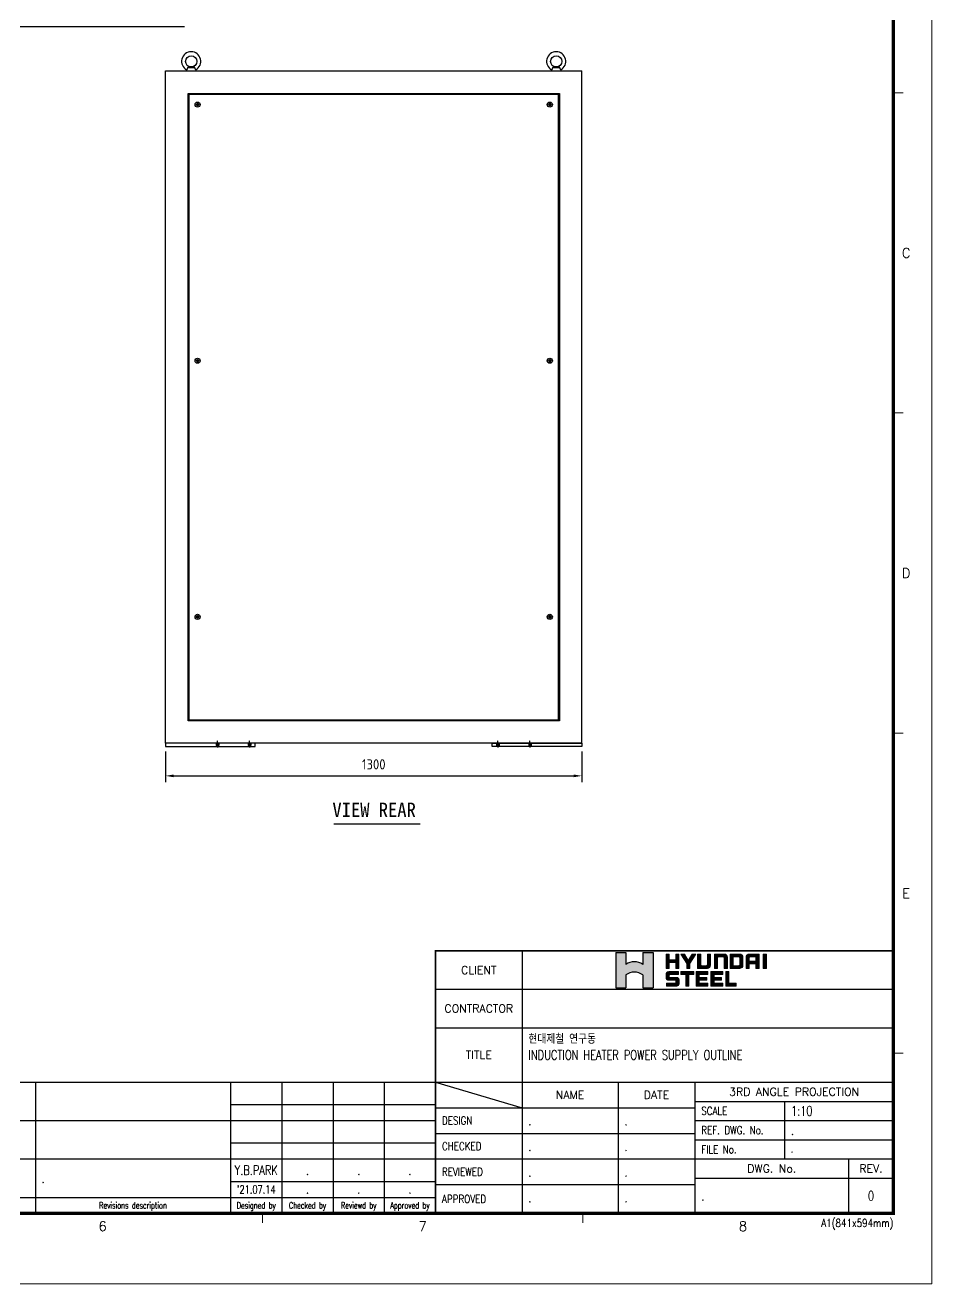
# Model space of a CAD drawing. Header units: millimetres. Extents: x 0 to 37514, y 0 to 8910.
# Drawn here: x 31722 to 34554, y 0 to 3931 of the extents above; entities that cross this region are included whole.
import ezdxf
from ezdxf.enums import TextEntityAlignment as Align

# ---------------------------------------------------------------- set-up
doc = ezdxf.new("R2010")
doc.units = ezdxf.units.MM
for name, pattern in [('CENTER', [50.8, 31.75, -6.35, 6.35, -6.35]), ('CENTER1', [10, 7, -1, 1, -1]), ('DASHED', [19.05, 12.7, -6.35]), ('HIDDEN', [9.525, 6.35, -3.175]), ('PHANTOM', [63.5, 31.75, -6.35, 6.35, -6.35, 6.35, -6.35]), ('PHANTOM2', [31.75, 15.875, -3.175, 3.175, -3.175, 3.175, -3.175])]:
    doc.linetypes.add(name, pattern=pattern)
for name, color, linetype in [('1', 1, 'CENTER'), ('2', 2, 'DASHED'), ('3', 3, 'Continuous'), ('4', 4, 'Continuous'), ('5', 2, 'PHANTOM2'), ('6', 6, 'PHANTOM'), ('7', 7, 'Continuous'), ('8', 230, 'Continuous'), ('SHEET', 3, 'Continuous')]:
    doc.layers.add(name, color=color, linetype=linetype)
doc.layers.add('9', color=160, linetype='Continuous', lineweight=0)
doc.styles.add('HAN', font='')
doc.styles.add('HYUNDAI-STEEL', font='romans.shx', dxfattribs={"width": 0.75, "bigfont": 'whgtxt.shx'})
doc.styles.get("Standard").update_dxf_attribs({"font": 'ISOCP.SHX', "bigfont": 'WHGTXT.SHX'})
doc.styles.get('HAN').set_extended_font_data('GulimChe')
doc.dimstyles.new('Dims$0', dxfattribs={"dimtxt": 3, "dimasz": 3, "dimexe": 1.2, "dimexo": 1, "dimgap": 1, "dimtad": 1, "dimrnd": 0.005, "dimdsep": 46, "dimtxsty": 'HYUNDAI-STEEL', "dimcen": 2.5, "dimclrd": 7, "dimclre": 7, "dimclrt": 2, "dimazin": 2, "dimtfac": 1, "dimtmove": 1, "dimatfit": 3, "dimfxl": 0, "dimlwd": -1, "dimarcsym": 0})
doc.dimstyles.new('Dims$2', dxfattribs={"dimtxt": 3, "dimasz": 3, "dimexe": 1.2, "dimexo": 1, "dimgap": 1, "dimtad": 1, "dimrnd": 0.005, "dimdsep": 46, "dimtxsty": 'HYUNDAI-STEEL', "dimcen": 2.5, "dimclrd": 7, "dimclre": 7, "dimclrt": 2, "dimazin": 2, "dimtfac": 1, "dimtmove": 1, "dimatfit": 3, "dimfxl": 0, "dimlwd": -1, "dimarcsym": 0})
doc.dimstyles.new('Dims$3', dxfattribs={"dimtxt": 3, "dimasz": 3, "dimexe": 1.2, "dimexo": 1, "dimgap": 1, "dimtad": 1, "dimrnd": 0.005, "dimdsep": 46, "dimtxsty": 'HYUNDAI-STEEL', "dimcen": 2.5, "dimclrd": 7, "dimclre": 7, "dimclrt": 2, "dimazin": 2, "dimtfac": 1, "dimtmove": 1, "dimatfit": 3, "dimfxl": 0, "dimlwd": -1, "dimarcsym": 0})
doc.dimstyles.new('Dims$4', dxfattribs={"dimtxt": 3, "dimasz": 3, "dimexe": 1.2, "dimexo": 1, "dimgap": 1, "dimtad": 1, "dimrnd": 0.005, "dimdsep": 46, "dimtxsty": 'HYUNDAI-STEEL', "dimcen": 2.5, "dimclrd": 7, "dimclre": 7, "dimclrt": 2, "dimazin": 2, "dimtfac": 1, "dimtmove": 1, "dimatfit": 3, "dimfxl": 0, "dimlwd": -1, "dimarcsym": 0})
doc.dimstyles.new('PS-10', dxfattribs={"dimscale": 10, "dimtxt": 3.2, "dimasz": 2.5, "dimexe": 2, "dimexo": 2.5, "dimgap": 2, "dimtad": 1, "dimtoh": 1, "dimrnd": 0.05, "dimzin": 12, "dimdsep": 46, "dimtxsty": 'Standard', "dimcen": 0, "dimclrt": 2, "dimazin": 3, "dimtfac": 1, "dimtofl": 0, "dimtmove": 0, "dimatfit": 3, "dimfxl": 0, "dimtolj": 1, "dimtzin": 0, "dimarcsym": 0})

# ---------------------------------------------------------------- blocks, each defined once
blk = doc.blocks.new('*D211')
at = {"color": 0, "lineweight": -2}
for p, q in [((32160.6, 1663.2), (32160.6, 1566.6)), ((33460.6, 1663.2), (33460.6, 1566.6)), ((32185.6, 1586.6), (33435.6, 1586.6))]:
    blk.add_line(p, q, dxfattribs=at)
at = {"color": 0}
for points in [[(32185.6, 1590.8), (32185.6, 1582.4), (32160.6, 1586.6)], [(33435.6, 1590.8), (33435.6, 1582.4), (33460.6, 1586.6)]]:
    blk.add_solid(points, dxfattribs=at)
at = {"layer": 'Defpoints', "color": 0}
for p in [(32160.6, 1688.2), (33460.6, 1688.2), (33460.6, 1586.6)]:
    blk.add_point(p, dxfattribs=at)
at = {"color": 2, "insert": (32810.6, 1622.6), "char_height": 32, "attachment_point": 5}
blk.add_mtext('\\A1;1300', dxfattribs=at)
blk = doc.blocks.new('*D56')
at = {"layer": '7', "color": 0, "lineweight": -2}
blk.add_line((0, 0.01), (0, 0.01), dxfattribs=at)
blk.add_line((0, 0.01), (0, 0.01), dxfattribs=at)
at = {"layer": '7', "color": 7}
blk.add_line((0, 0.01), (0, 0.01), dxfattribs=at)
blk.add_solid([(0, 0.01), (0, 0.01), (0, 0.01)], dxfattribs=at)
blk.add_solid([(0, 0.01), (0, 0.01), (0, 0.01)], dxfattribs=at)
at = {"layer": 'Defpoints', "color": 0}
blk.add_point((0, 0.01), dxfattribs=at)
blk.add_point((0, 0.01), dxfattribs=at)
blk.add_point((0, 0.01), dxfattribs=at)
at = {"layer": '7', "color": 2, "insert": (0, 0.01), "char_height": 0.0003, "attachment_point": 5, "style": 'HYUNDAI-STEEL'}
blk.add_mtext('0', dxfattribs=at)
blk = doc.blocks.new('*D57')
at = {"layer": '7', "color": 0, "lineweight": -2}
blk.add_line((0, 0.01), (0, 0.01), dxfattribs=at)
blk.add_line((0, 0.01), (0, 0.01), dxfattribs=at)
at = {"layer": '7', "color": 7}
blk.add_line((0, 0.01), (0, 0.01), dxfattribs=at)
blk.add_arc((0, 0.01), 0.00149, 11.5382, 15.6834, dxfattribs=at)
blk.add_solid([(0, 0.01), (0, 0.01), (0, 0.01)], dxfattribs=at)
blk.add_solid([(0, 0.01), (0, 0.01), (0, 0.01)], dxfattribs=at)
at = {"layer": 'Defpoints', "color": 0}
blk.add_point((0, 0.01), dxfattribs=at)
blk.add_point((0, 0.01), dxfattribs=at)
blk.add_point((0, 0.01), dxfattribs=at)
blk.add_point((0, 0.01), dxfattribs=at)
blk.add_point((0, 0.01), dxfattribs=at)
at = {"layer": '7', "color": 2, "insert": (0.01, 0.01), "char_height": 0.0003, "attachment_point": 5, "rotation": 283.6108, "style": 'HYUNDAI-STEEL'}
blk.add_mtext('27.22°', dxfattribs=at)
blk = doc.blocks.new('*D58')
at = {"layer": '7', "color": 7}
blk.add_line((0.01, 0.01), (0.01, 0.01), dxfattribs=at)
blk.add_line((0.01, 0.01), (0.01, 0.01), dxfattribs=at)
blk.add_solid([(0.01, 0.01), (0.01, 0.01), (0.01, 0.01)], dxfattribs=at)
at = {"layer": 'Defpoints', "color": 0}
blk.add_point((0.01, 0.01), dxfattribs=at)
blk.add_point((0.01, 0.01), dxfattribs=at)
at = {"layer": '7', "color": 2, "insert": (0.01, 0.01), "char_height": 0.0003, "attachment_point": 5, "rotation": 41.584, "style": 'HYUNDAI-STEEL'}
blk.add_mtext('R0', dxfattribs=at)
blk = doc.blocks.new('*D59')
at = {"layer": '7', "color": 7}
blk.add_line((0.01, 0.01), (0.01, 0.01), dxfattribs=at)
blk.add_line((0.01, 0.01), (0.01, 0.01), dxfattribs=at)
blk.add_line((0.01, 0.01), (0.01, 0.01), dxfattribs=at)
blk.add_solid([(0.01, 0.01), (0.01, 0.01), (0.01, 0.01)], dxfattribs=at)
blk.add_solid([(0.01, 0.01), (0.01, 0.01), (0.01, 0.01)], dxfattribs=at)
at = {"layer": 'Defpoints', "color": 0}
blk.add_point((0.01, 0.01), dxfattribs=at)
blk.add_point((0.01, 0.01), dxfattribs=at)
at = {"layer": '7', "color": 2, "insert": (0.01, 0.01), "char_height": 0.0003, "attachment_point": 5, "rotation": 23.6923, "style": 'HYUNDAI-STEEL'}
blk.add_mtext('∅0', dxfattribs=at)
blk = doc.blocks.new('A$C15405906')
at = {"color": 2, "linetype": 'HIDDEN'}
for p, q in [((-122, 10), (-122, 0)), ((-121.3, 9.3), (-121.3, 0.7)), ((-114.7, 9.3), (-114.7, 0.7)), ((-114, 10), (-114, 0)), ((-22, 10), (-22, 0)), ((-21.3, 9.3), (-21.3, 0.7)), ((-14.7, 9.3), (-14.7, 0.7)), ((-14, 10), (-14, 0))]:
    blk.add_line(p, q, dxfattribs=at)
at = {"color": 1, "linetype": 'CENTER1'}
for p, q in [((-118, 13), (-118, -3)), ((-18, 13), (-18, -3))]:
    blk.add_line(p, q, dxfattribs=at)
at = {"color": 3}
blk.add_lwpolyline([(-280, 0), (0, 0), (0, 10), (-280, 10)], close=True, dxfattribs=at)
at = {"color": 2, "linetype": 'HIDDEN'}
for points in [[(-122, 10), (-121.3, 9.3), (-114.7, 9.3), (-114, 10)], [(-122, 0), (-121.3, 0.7), (-114.7, 0.7), (-114, 0)], [(-22, 10), (-21.3, 9.3), (-14.7, 9.3), (-14, 10)], [(-22, 0), (-21.3, 0.7), (-14.7, 0.7), (-14, 0)]]:
    blk.add_lwpolyline(points, dxfattribs=at)
blk = doc.blocks.new('LAYER BLOCK')
at = {"layer": '1'}
blk.add_line((0, 0), (0.019, 0), dxfattribs=at)
at = {"layer": '2'}
blk.add_line((0, 0.002), (0.019, 0.002), dxfattribs=at)
at = {"layer": '3'}
blk.add_line((0, 0.004), (0.019, 0.004), dxfattribs=at)
at = {"layer": '4'}
blk.add_line((0, 0.006), (0.019, 0.006), dxfattribs=at)
at = {"layer": '5'}
blk.add_line((0, 0.008), (0.019, 0.008), dxfattribs=at)
at = {"layer": '6'}
blk.add_line((0, 0.01), (0.019, 0.01), dxfattribs=at)
at = {"layer": '7'}
for p, q in [((0, 0.012), (0.019, 0.012)), ((0.003, 0.013), (0.004, 0.013)), ((0.003, 0.013), (0.004, 0.013)), ((0.006, 0.013), (0.008, 0.013)), ((0.008, 0.013), (0.008, 0.012))]:
    blk.add_line(p, q, dxfattribs=at)
blk.add_circle((0.01, 0.013), 0.000293, dxfattribs=at)
blk.add_arc((0.008, 0.013), 0.0001, 0, 90, dxfattribs=at)
at = {"layer": '8'}
blk.add_line((0, 0.014), (0.019, 0.014), dxfattribs=at)
at = {"layer": '9'}
blk.add_line((0, 0.016), (0.019, 0.016), dxfattribs=at)
at = {"layer": '7'}
dim = blk.add_linear_dim(base=(0.002, 0.013), p1=(0.001, 0.012), p2=(0.002, 0.012), dimstyle='Dims$0', override={"dimscale": 0.0001}, dxfattribs=at)
dim.commit()
dim.dimension.update_dxf_attribs({"geometry": '*D56', "text_midpoint": (0.001, 0.013)})
dim = blk.add_angular_dim_2l(base=(0.004314, 0.0129), line1=((0.00284, 0.012665), (0.004079, 0.012665)), line2=((0.00284, 0.012665), (0.0036, 0.013056)), dimstyle='Dims$2', override={"dimscale": 0.0001}, dxfattribs=at)
dim.commit()
dim.dimension.update_dxf_attribs({"geometry": '*D57', "text_midpoint": (0.005117, 0.013216)})
dim = blk.add_radius_dim(center=(0.0075, 0.0129), mpoint=(0.0076, 0.013), dimstyle='Dims$4', override={"dimscale": 0.0001}, dxfattribs=at)
dim.commit()
dim.dimension.update_dxf_attribs({"geometry": '*D58', "text_midpoint": (0.0081, 0.0138)})
dim = blk.add_diameter_dim_2p(p1=(0.0099, 0.0129), p2=(0.0105, 0.0132), dimstyle='Dims$3', override={"dimscale": 0.0001}, dxfattribs=at)
dim.commit()
dim.dimension.update_dxf_attribs({"geometry": '*D59', "text_midpoint": (0.0112, 0.0137)})
blk = doc.blocks.new('HYUNDAI-STEEL_A1-OUT')
at = {"layer": 'SHEET'}
for color, points in [(164, [(745.42, 99.73), (745.42, 103.5), (742.35, 103.5), (742.35, 92.5), (745.42, 92.5), (745.42, 96.47, -0.333031), (750.79, 96.47), (750.79, 92.5), (754, 92.5), (754, 103.5), (750.79, 103.5), (750.79, 99.73, 0.333031)]), (5, [(758.98, 100.33), (761.03, 100.33), (761.03, 98.49), (762.01, 98.49), (762.01, 103), (761.03, 103), (761.03, 101.24), (758.98, 101.24), (758.98, 103), (758, 103), (758, 98.49), (758.98, 98.49)]), (5, [(767.28, 103), (766.16, 103), (764.94, 101.04), (763.72, 103), (762.6, 103), (764.44, 100.1), (764.44, 98.49), (765.44, 98.49), (765.44, 100.1)]), (5, [(789.32, 98.49), (788.31, 98.49), (788.31, 103), (789.32, 103)]), (5, [(761.83, 97.51), (758.99, 97.51), (758.98, 97.51), (758.83, 97.5), (758.7, 97.48), (758.58, 97.45), (758.47, 97.41), (758.37, 97.36), (758.28, 97.29), (758.21, 97.22), (758.15, 97.13), (758.09, 97.03), (758.05, 96.91), (758.03, 96.79), (758.01, 96.66), (758, 96.51), (758, 95.76), (758, 95.71), (758.01, 95.57), (758.04, 95.44), (758.07, 95.33), (758.12, 95.22), (758.18, 95.13), (758.25, 95.05), (758.34, 94.99), (758.44, 94.93), (758.55, 94.89), (758.67, 94.86), (758.8, 94.84), (758.95, 94.83), (760.83, 94.83), (760.88, 94.83), (760.99, 94.8), (761.06, 94.71), (761.09, 94.59), (761.09, 94.13), (761.08, 94.07), (761.04, 93.96), (760.96, 93.89), (760.83, 93.87), (758.18, 93.87), (758.18, 93), (761.07, 93), (761.09, 93), (761.24, 93.01), (761.37, 93.03), (761.49, 93.06), (761.6, 93.1), (761.7, 93.15), (761.78, 93.22), (761.86, 93.29), (761.92, 93.38), (761.97, 93.48), (762.01, 93.59), (762.04, 93.72), (762.06, 93.85), (762.07, 94), (762.07, 94.75), (762.07, 94.8), (762.06, 94.94), (762.03, 95.07), (762, 95.19), (761.95, 95.29), (761.89, 95.38), (761.82, 95.46), (761.73, 95.53), (761.64, 95.58), (761.53, 95.63), (761.41, 95.66), (761.27, 95.67), (761.12, 95.68), (759.24, 95.68), (759.18, 95.69), (759.07, 95.73), (759, 95.81), (758.98, 95.94), (758.98, 96.39), (758.98, 96.43), (759.02, 96.55), (759.11, 96.61), (759.24, 96.64), (761.83, 96.64)]), (5, [(766.7, 97.51), (762.61, 97.51), (762.61, 96.6), (764.16, 96.6), (764.16, 93), (765.15, 93), (765.15, 96.6), (766.7, 96.6)]), (5, [(771.08, 97.51), (767.37, 97.51), (767.37, 93), (771.08, 93), (771.08, 93.87), (768.35, 93.87), (768.35, 94.82), (770.73, 94.82), (770.73, 95.67), (768.35, 95.67), (768.35, 96.64), (771.08, 96.64)]), (5, [(775.7, 97.51), (771.99, 97.51), (771.99, 93), (775.7, 93), (775.7, 93.87), (772.97, 93.87), (772.97, 94.82), (775.35, 94.82), (775.35, 95.67), (772.97, 95.67), (772.97, 96.64), (775.7, 96.64)]), (5, [(777.59, 97.51), (776.61, 97.51), (776.61, 93), (779.91, 93), (779.91, 93.91), (777.59, 93.91)])]:
    blk.add_hatch(color=color, dxfattribs=at).paths.add_polyline_path(points)
h = blk.add_hatch(color=5, dxfattribs=at)
edge = h.paths.add_edge_path()
edge.add_arc((770.63, 99.64), 0.26, -90, 0, ccw=False)
edge.add_line((770.63, 99.37), (769.07, 99.37))
edge.add_arc((769.07, 99.64), 0.26, 180, 270, ccw=False)
edge.add_line((768.81, 99.64), (768.81, 103))
edge.add_line((768.81, 103), (767.82, 103))
edge.add_line((767.82, 103), (767.82, 98.49))
edge.add_line((767.82, 98.49), (770.89, 98.49))
edge.add_arc((770.89, 99.49), 0.999, 270, 360)
edge.add_line((771.89, 99.49), (771.89, 103))
edge.add_line((771.89, 103), (770.89, 103))
edge.add_line((770.89, 103), (770.89, 99.64))
h = blk.add_hatch(color=5, dxfattribs=at)
edge = h.paths.add_edge_path()
edge.add_line((776.15, 98.49), (776.15, 101.86))
edge.add_arc((775.89, 101.86), 0.26, 360, 450)
edge.add_line((775.89, 102.12), (774.33, 102.12))
edge.add_arc((774.33, 101.86), 0.26, 90, 180)
edge.add_line((774.07, 101.86), (774.07, 98.49))
edge.add_line((774.07, 98.49), (773.08, 98.49))
edge.add_line((773.08, 98.49), (773.08, 103))
edge.add_line((773.08, 103), (776.14, 103))
edge.add_arc((776.14, 102), 0.999, 0, 90, ccw=False)
edge.add_line((777.14, 102), (777.14, 98.49))
edge.add_line((777.14, 98.49), (776.15, 98.49))
h = blk.add_hatch(color=5, dxfattribs=at)
edge = h.paths.add_edge_path()
edge.add_line((781.01, 103), (778.01, 103))
edge.add_line((778.01, 103), (778.01, 98.49))
edge.add_line((778.01, 98.49), (781.01, 98.49))
edge.add_arc((781.01, 99.49), 0.999, 270, 360)
edge.add_line((782.01, 99.49), (782.01, 102))
edge.add_arc((781.01, 102), 0.999, 0, 90)
edge = h.paths.add_edge_path(flags=16)
edge.add_line((780.77, 99.37), (778.99, 99.37))
edge.add_line((778.99, 99.37), (778.99, 102.12))
edge.add_line((778.99, 102.12), (780.77, 102.12))
edge.add_arc((780.77, 101.86), 0.26, 0, 90, ccw=False)
edge.add_line((781.03, 101.86), (781.03, 99.64))
edge.add_arc((780.77, 99.64), 0.26, -90, 0, ccw=False)
h = blk.add_hatch(color=5, dxfattribs=at)
edge = h.paths.add_edge_path(flags=16)
edge.add_line((786.07, 100.79), (783.95, 100.79))
edge.add_line((783.95, 100.79), (783.95, 101.86))
edge.add_arc((784.21, 101.86), 0.26, 90, 180, ccw=False)
edge.add_line((784.21, 102.12), (785.81, 102.12))
edge.add_arc((785.81, 101.86), 0.26, 0, 90, ccw=False)
edge.add_line((786.07, 101.86), (786.07, 100.79))
edge = h.paths.add_edge_path()
edge.add_line((782.98, 98.49), (783.95, 98.49))
edge.add_line((783.95, 98.49), (783.95, 99.93))
edge.add_line((783.95, 99.93), (786.07, 99.93))
edge.add_line((786.07, 99.93), (786.07, 98.49))
edge.add_line((786.07, 98.49), (787.04, 98.49))
edge.add_line((787.04, 98.49), (787.04, 103))
edge.add_line((787.04, 103), (783.98, 103))
edge.add_arc((783.98, 102), 0.999, 90, 180)
edge.add_line((782.98, 102), (782.98, 98.49))
at = {"layer": 'Defpoints', "linetype": 'Continuous', "lineweight": 0}
blk.add_lwpolyline([(841, 594), (0, 594), (0, 0), (841, 0)], close=True, dxfattribs=at)
at = {"layer": 'SHEET', "color": 3, "linetype": 'Continuous', "lineweight": 0}
for p, q in [((829, 372), (832, 372)), ((829, 272), (832, 272)), ((829, 172), (832, 172)), ((829, 72), (832, 72)), ((632, 22), (632, 19)), ((732, 22), (732, 19))]:
    blk.add_line(p, q, dxfattribs=at)
at = {"layer": 'SHEET', "color": 7}
for p, q in [((713, 104), (713, 22)), ((686, 92), (829, 92)), ((686, 80), (829, 80)), ((526, 63), (686, 63)), ((561, 63), (561, 22)), ((622, 63), (622, 22)), ((638, 63), (638, 22)), ((654, 63), (654, 22)), ((670, 63), (670, 22)), ((686, 63), (829, 63)), ((686, 63), (713, 55)), ((743, 63), (743, 22)), ((767, 63), (767, 22)), ((622, 56), (686, 56)), ((767, 57), (829, 57)), ((795, 57), (795, 39)), ((686, 55), (767, 55)), ((526, 51), (686, 51)), ((767, 51), (829, 51)), ((622, 44), (686, 44)), ((686, 47), (767, 47)), ((767, 45), (829, 45)), ((526, 39), (686, 39)), ((686, 39), (767, 39)), ((767, 39), (829, 39)), ((815, 39), (815, 22)), ((622, 32), (686, 32)), ((767, 33), (829, 33)), ((686, 31), (767, 31)), ((526, 27), (686, 27))]:
    blk.add_line(p, q, dxfattribs=at)
at = {"layer": 'SHEET'}
for p, q in [((742.35, 103.5), (745.42, 103.5)), ((742.35, 103.5), (742.35, 92.5)), ((745.42, 103.5), (745.42, 99.73)), ((750.79, 103.5), (754, 103.5)), ((750.79, 103.5), (750.79, 99.73)), ((754, 103.5), (754, 92.5)), ((745.42, 96.47), (745.42, 92.5)), ((750.79, 96.47), (750.79, 92.5)), ((742.35, 92.5), (745.42, 92.5)), ((750.79, 92.5), (754, 92.5))]:
    blk.add_line(p, q, dxfattribs=at)
at = {"layer": 'SHEET', "color": 4, "linetype": 'Continuous', "lineweight": 0, "const_width": 1, "flags": 128}
blk.add_lwpolyline([(829, 22), (829, 572), (32, 572), (32, 22), (829, 22)], dxfattribs=at)
at = {"layer": 'SHEET', "color": 4, "const_width": 0.5}
blk.add_lwpolyline([(526, 63), (526, 22), (829, 22), (829, 104), (686, 104), (686, 22)], dxfattribs=at)
at = {"layer": 'SHEET', "color": 5, "lineweight": 0}
for points in [[(758.98, 100.33), (761.03, 100.33), (761.03, 98.49), (762.01, 98.49), (762.01, 103), (761.03, 103), (761.03, 101.24), (758.98, 101.24), (758.98, 103), (758, 103), (758, 98.49), (758.98, 98.49)], [(767.28, 103), (766.16, 103), (764.94, 101.04), (763.72, 103), (762.6, 103), (764.44, 100.1), (764.44, 98.49), (765.44, 98.49), (765.44, 100.1)], [(789.32, 98.49), (788.31, 98.49), (788.31, 103), (788.31, 103), (789.32, 103)], [(761.83, 97.51), (758.99, 97.51), (758.98, 97.51), (758.83, 97.5), (758.7, 97.48), (758.58, 97.45), (758.47, 97.41), (758.37, 97.36), (758.28, 97.29), (758.21, 97.22), (758.15, 97.13), (758.09, 97.03), (758.05, 96.91), (758.03, 96.79), (758.01, 96.66), (758, 96.51), (758, 95.76), (758, 95.71), (758.01, 95.57), (758.04, 95.44), (758.07, 95.33), (758.12, 95.22), (758.18, 95.13), (758.25, 95.05), (758.34, 94.99), (758.44, 94.93), (758.55, 94.89), (758.67, 94.86), (758.8, 94.84), (758.95, 94.83), (760.83, 94.83), (760.88, 94.83), (760.99, 94.8), (761.06, 94.71), (761.09, 94.59), (761.09, 94.13), (761.08, 94.07), (761.04, 93.96), (760.96, 93.89), (760.83, 93.87), (758.18, 93.87), (758.18, 93), (761.07, 93), (761.09, 93), (761.24, 93.01), (761.37, 93.03), (761.49, 93.06), (761.6, 93.1), (761.7, 93.15), (761.78, 93.22), (761.86, 93.29), (761.92, 93.38), (761.97, 93.48), (762.01, 93.59), (762.04, 93.72), (762.06, 93.85), (762.07, 94), (762.07, 94.75), (762.07, 94.8), (762.06, 94.94), (762.03, 95.07), (762, 95.19), (761.95, 95.29), (761.89, 95.38), (761.82, 95.46), (761.73, 95.53), (761.64, 95.58), (761.53, 95.63), (761.41, 95.66), (761.27, 95.67), (761.12, 95.68), (759.24, 95.68), (759.18, 95.69), (759.07, 95.73), (759, 95.81), (758.98, 95.94), (758.98, 96.39), (758.98, 96.43), (759.02, 96.55), (759.11, 96.61), (759.24, 96.64), (761.83, 96.64)], [(766.7, 97.51), (762.61, 97.51), (762.61, 96.6), (764.16, 96.6), (764.16, 93), (765.15, 93), (765.15, 96.6), (766.7, 96.6)], [(771.08, 97.51), (767.37, 97.51), (767.37, 93), (771.08, 93), (771.08, 93.87), (768.35, 93.87), (768.35, 94.82), (770.73, 94.82), (770.73, 95.67), (768.35, 95.67), (768.35, 96.64), (771.08, 96.64)], [(775.7, 97.51), (771.99, 97.51), (771.99, 93), (775.7, 93), (775.7, 93.87), (772.97, 93.87), (772.97, 94.82), (775.35, 94.82), (775.35, 95.67), (772.97, 95.67), (772.97, 96.64), (775.7, 96.64)], [(777.59, 97.51), (776.61, 97.51), (776.61, 93), (779.91, 93), (779.91, 93.91), (777.59, 93.91)]]:
    blk.add_lwpolyline(points, close=True, dxfattribs=at)
for points in [[(770.89, 99.64, -0.414214), (770.63, 99.37), (769.07, 99.37, -0.414214), (768.81, 99.64), (768.81, 103), (767.82, 103), (767.82, 98.49), (770.89, 98.49, 0.414214), (771.89, 99.49), (771.89, 103), (770.89, 103)], [(776.15, 98.49), (776.15, 101.86, 0.414214), (775.89, 102.12), (774.33, 102.12, 0.414214), (774.07, 101.86), (774.07, 98.49), (773.08, 98.49), (773.08, 103), (776.14, 103, -0.414214), (777.14, 102), (777.14, 98.49)], [(781.01, 103), (778.01, 103), (778.01, 98.49), (781.01, 98.49, 0.414214), (782.01, 99.49), (782.01, 102, 0.414214)], [(782.98, 98.49), (783.95, 98.49), (783.95, 99.93), (786.07, 99.93), (786.07, 98.49), (787.04, 98.49), (787.04, 103), (783.98, 103, 0.414214), (782.98, 102)], [(780.77, 99.37), (778.99, 99.37), (778.99, 102.12), (780.77, 102.12, -0.414214), (781.03, 101.86), (781.03, 99.64, -0.414214)], [(786.07, 100.79), (783.95, 100.79), (783.95, 101.86, -0.414214), (784.21, 102.12), (785.81, 102.12, -0.414214), (786.07, 101.86)]]:
    blk.add_lwpolyline(points, format="xyb", close=True, dxfattribs=at)
at = {"layer": 'SHEET'}
for centre in [(748.1, 96.14), (748.1, 92.89)]:
    blk.add_arc(centre, 4.48, 53.1613, 126.8387, dxfattribs=at)
blk.add_blockref('LAYER BLOCK', (829, 22), dxfattribs=at)
at = {"layer": 'SHEET', "color": 2, "linetype": 'Continuous', "lineweight": 0, "style": 'HYUNDAI-STEEL'}
for s, p in [('C', (833, 322)), ('D', (833, 222)), ('E', (832.99, 122)), ('6', (582, 18)), ('7', (682, 18)), ('8', (782, 18))]:
    blk.add_text(s, height=3, dxfattribs=at).set_placement(p, align=Align.MIDDLE_CENTER)
at = {"layer": 'SHEET', "color": 7, "linetype": 'Continuous', "lineweight": 0, "style": 'HYUNDAI-STEEL'}
for s, p in [('CLIENT', (699.5, 98)), ('CONTRACTOR', (699.5, 86)), ('TITLE', (699.5, 71.5)), ('NAME', (728, 59)), ('DATE', (755, 59)), ('3RD ANGLE PROJECTION', (798, 60)), ('DWG. No.', (791, 36)), ('REV.', (822, 36))]:
    blk.add_text(s, height=2.5, dxfattribs=at).set_placement(p, align=Align.MIDDLE_CENTER)
at = {"layer": 'SHEET', "color": 7, "linetype": 'Continuous', "lineweight": 0, "style": 'HYUNDAI-STEEL', "width": 0.8}
for s, p in [('SCALE', (769, 54)), ('DESIGN', (688, 51)), ('REF. DWG. No.', (769, 48)), ('CHECKED', (688, 43)), ('FILE No.', (769, 42)), ('REVIEWED', (688, 35)), ('APPROVED', (688, 26.5))]:
    blk.add_text(s, height=2.5, dxfattribs=at).set_placement(p, align=Align.MIDDLE_LEFT)
at = {"layer": 'SHEET', "color": 7, "linetype": 'Continuous', "lineweight": 0, "style": 'HYUNDAI-STEEL', "width": 0.75}
for s, p in [('Revisions description', (591.5, 24.5)), ('Designed by', (630, 24.5)), ('Checked by', (646, 24.5)), ('Reviewd by', (662, 24.5)), ('Approved by', (678, 24.5))]:
    blk.add_text(s, height=2, dxfattribs=at).set_placement(p, align=Align.MIDDLE_CENTER)
at = {"layer": 'SHEET', "color": 7, "linetype": 'Continuous', "lineweight": 0, "style": 'HYUNDAI-STEEL', "width": 0.8}
blk.add_text('A1(841x594mm)', height=2.5, dxfattribs=at).set_placement((829, 17), align=Align.BOTTOM_RIGHT)

msp = doc.modelspace()

# ---------------------------------------------------------------- linework, layer by layer
at = {"color": 3}
for p, q in [((32160.61, 3788.215), (33460.61, 3788.215)), ((32160.61, 1688.215), (32160.61, 3788.215)), ((32226.255, 3791.873), (32225.61, 3788.215)), ((32252.301, 3798.164), (32228.919, 3798.164)), ((32230.117, 3799.451), (32251.102, 3799.451)), ((32254.965, 3791.873), (32255.61, 3788.215)), ((33366.255, 3791.873), (33365.61, 3788.215)), ((33392.301, 3798.164), (33368.919, 3798.164)), ((33370.117, 3799.451), (33391.102, 3799.451)), ((33394.965, 3791.873), (33395.61, 3788.215)), ((33460.61, 1688.215), (33460.61, 3788.215)), ((32230.61, 1758.215), (32230.61, 3718.215)), ((32230.61, 3718.215), (33390.61, 3718.215)), ((33387.61, 3715.215), (32233.61, 3715.215)), ((32233.61, 3715.215), (32233.61, 1761.215)), ((33387.61, 1761.215), (33387.61, 3715.215)), ((33390.61, 3718.215), (33390.61, 1758.215)), ((32258.12, 3683.911), (32256.46, 3683.783)), ((32256.46, 3682.647), (32256.46, 3683.783)), ((32256.46, 3682.647), (32258.12, 3682.52)), ((32256.602, 3683.925), (32258.815, 3683.925)), ((32258.815, 3682.505), (32256.602, 3682.505)), ((32258.12, 3682.52), (32258.12, 3683.911)), ((32259.9, 3685.01), (32259.9, 3687.223)), ((32259.9, 3679.207), (32259.9, 3681.421)), ((32260.042, 3687.365), (32259.914, 3685.705)), ((32259.914, 3685.705), (32261.306, 3685.705)), ((32261.306, 3680.725), (32259.914, 3680.725)), ((32259.914, 3680.725), (32260.042, 3679.065)), ((32260.042, 3687.365), (32261.178, 3687.365)), ((32261.178, 3679.065), (32260.042, 3679.065)), ((32261.306, 3685.705), (32261.178, 3687.365)), ((32261.178, 3679.065), (32261.306, 3680.725)), ((32261.32, 3687.223), (32261.32, 3685.01)), ((32261.32, 3681.421), (32261.32, 3679.207)), ((32262.404, 3683.925), (32264.618, 3683.925)), ((32264.618, 3682.505), (32262.404, 3682.505)), ((32263.1, 3683.911), (32263.1, 3682.52)), ((32264.76, 3683.783), (32263.1, 3683.911)), ((32263.1, 3682.52), (32264.76, 3682.647)), ((32264.76, 3683.783), (32264.76, 3682.647)), ((33358.12, 3683.911), (33356.46, 3683.783)), ((33356.46, 3682.647), (33356.46, 3683.783)), ((33356.46, 3682.647), (33358.12, 3682.52)), ((33356.602, 3683.925), (33358.815, 3683.925)), ((33358.815, 3682.505), (33356.602, 3682.505)), ((33358.12, 3682.52), (33358.12, 3683.911)), ((33359.9, 3685.01), (33359.9, 3687.223)), ((33359.9, 3679.207), (33359.9, 3681.421)), ((33360.042, 3687.365), (33359.914, 3685.705)), ((33359.914, 3685.705), (33361.306, 3685.705)), ((33361.306, 3680.725), (33359.914, 3680.725)), ((33359.914, 3680.725), (33360.042, 3679.065)), ((33360.042, 3687.365), (33361.178, 3687.365)), ((33361.178, 3679.065), (33360.042, 3679.065)), ((33361.306, 3685.705), (33361.178, 3687.365)), ((33361.178, 3679.065), (33361.306, 3680.725)), ((33361.32, 3687.223), (33361.32, 3685.01)), ((33361.32, 3681.421), (33361.32, 3679.207)), ((33362.404, 3683.925), (33364.618, 3683.925)), ((33364.618, 3682.505), (33362.404, 3682.505)), ((33363.1, 3683.911), (33363.1, 3682.52)), ((33364.76, 3683.783), (33363.1, 3683.911)), ((33363.1, 3682.52), (33364.76, 3682.647)), ((33364.76, 3683.783), (33364.76, 3682.647)), ((32258.12, 2883.911), (32256.46, 2883.783)), ((32256.46, 2882.647), (32256.46, 2883.783)), ((32256.46, 2882.647), (32258.12, 2882.52)), ((32256.602, 2883.925), (32258.815, 2883.925)), ((32258.815, 2882.505), (32256.602, 2882.505)), ((32258.12, 2882.52), (32258.12, 2883.911)), ((32259.9, 2885.01), (32259.9, 2887.223)), ((32259.9, 2879.207), (32259.9, 2881.421)), ((32260.042, 2887.365), (32259.914, 2885.705)), ((32259.914, 2885.705), (32261.306, 2885.705)), ((32261.306, 2880.725), (32259.914, 2880.725)), ((32259.914, 2880.725), (32260.042, 2879.065)), ((32260.042, 2887.365), (32261.178, 2887.365)), ((32261.178, 2879.065), (32260.042, 2879.065)), ((32261.306, 2885.705), (32261.178, 2887.365)), ((32261.178, 2879.065), (32261.306, 2880.725)), ((32261.32, 2887.223), (32261.32, 2885.01)), ((32261.32, 2881.421), (32261.32, 2879.207)), ((32262.404, 2883.925), (32264.618, 2883.925)), ((32264.618, 2882.505), (32262.404, 2882.505)), ((32263.1, 2883.911), (32263.1, 2882.52)), ((32264.76, 2883.783), (32263.1, 2883.911)), ((32263.1, 2882.52), (32264.76, 2882.647)), ((32264.76, 2883.783), (32264.76, 2882.647)), ((33358.12, 2883.911), (33356.46, 2883.783)), ((33356.46, 2882.647), (33356.46, 2883.783)), ((33356.46, 2882.647), (33358.12, 2882.52)), ((33356.602, 2883.925), (33358.815, 2883.925)), ((33358.815, 2882.505), (33356.602, 2882.505)), ((33358.12, 2882.52), (33358.12, 2883.911)), ((33359.9, 2885.01), (33359.9, 2887.223)), ((33359.9, 2879.207), (33359.9, 2881.421)), ((33360.042, 2887.365), (33359.914, 2885.705)), ((33359.914, 2885.705), (33361.306, 2885.705)), ((33361.306, 2880.725), (33359.914, 2880.725)), ((33359.914, 2880.725), (33360.042, 2879.065)), ((33360.042, 2887.365), (33361.178, 2887.365)), ((33361.178, 2879.065), (33360.042, 2879.065)), ((33361.306, 2885.705), (33361.178, 2887.365)), ((33361.178, 2879.065), (33361.306, 2880.725)), ((33361.32, 2887.223), (33361.32, 2885.01)), ((33361.32, 2881.421), (33361.32, 2879.207)), ((33362.404, 2883.925), (33364.618, 2883.925)), ((33364.618, 2882.505), (33362.404, 2882.505)), ((33363.1, 2883.911), (33363.1, 2882.52)), ((33364.76, 2883.783), (33363.1, 2883.911)), ((33363.1, 2882.52), (33364.76, 2882.647)), ((33364.76, 2883.783), (33364.76, 2882.647)), ((32258.12, 2083.911), (32256.46, 2083.783)), ((32256.46, 2082.647), (32256.46, 2083.783)), ((32256.602, 2083.925), (32258.815, 2083.925)), ((32258.12, 2082.52), (32258.12, 2083.911)), ((32259.9, 2085.01), (32259.9, 2087.223)), ((32260.042, 2087.365), (32259.914, 2085.705)), ((32259.914, 2085.705), (32261.306, 2085.705)), ((32260.042, 2087.365), (32261.178, 2087.365)), ((32261.306, 2085.705), (32261.178, 2087.365)), ((32261.32, 2087.223), (32261.32, 2085.01)), ((32262.404, 2083.925), (32264.618, 2083.925)), ((32263.1, 2083.911), (32263.1, 2082.52)), ((32264.76, 2083.783), (32263.1, 2083.911)), ((32264.76, 2083.783), (32264.76, 2082.647)), ((33358.12, 2083.911), (33356.46, 2083.783)), ((33356.46, 2082.647), (33356.46, 2083.783)), ((33356.602, 2083.925), (33358.815, 2083.925)), ((33358.12, 2082.52), (33358.12, 2083.911)), ((33359.9, 2085.01), (33359.9, 2087.223)), ((33360.042, 2087.365), (33359.914, 2085.705)), ((33359.914, 2085.705), (33361.306, 2085.705)), ((33360.042, 2087.365), (33361.178, 2087.365)), ((33361.306, 2085.705), (33361.178, 2087.365)), ((33361.32, 2087.223), (33361.32, 2085.01)), ((33362.404, 2083.925), (33364.618, 2083.925)), ((33363.1, 2083.911), (33363.1, 2082.52)), ((33364.76, 2083.783), (33363.1, 2083.911)), ((33364.76, 2083.783), (33364.76, 2082.647)), ((32256.46, 2082.647), (32258.12, 2082.52)), ((32258.815, 2082.505), (32256.602, 2082.505)), ((32259.9, 2079.207), (32259.9, 2081.421)), ((32261.306, 2080.725), (32259.914, 2080.725)), ((32259.914, 2080.725), (32260.042, 2079.065)), ((32261.178, 2079.065), (32260.042, 2079.065)), ((32261.178, 2079.065), (32261.306, 2080.725)), ((32261.32, 2081.421), (32261.32, 2079.207)), ((32264.618, 2082.505), (32262.404, 2082.505)), ((32263.1, 2082.52), (32264.76, 2082.647)), ((33356.46, 2082.647), (33358.12, 2082.52)), ((33358.815, 2082.505), (33356.602, 2082.505)), ((33359.9, 2079.207), (33359.9, 2081.421)), ((33361.306, 2080.725), (33359.914, 2080.725)), ((33359.914, 2080.725), (33360.042, 2079.065)), ((33361.178, 2079.065), (33360.042, 2079.065)), ((33361.178, 2079.065), (33361.306, 2080.725)), ((33361.32, 2081.421), (33361.32, 2079.207)), ((33364.618, 2082.505), (33362.404, 2082.505)), ((33363.1, 2082.52), (33364.76, 2082.647)), ((33390.61, 1758.215), (32230.61, 1758.215)), ((32233.61, 1761.215), (33387.61, 1761.215)), ((33460.61, 1688.215), (32160.61, 1688.215))]:
    msp.add_line(p, q, dxfattribs=at)
at = {"color": 1, "linetype": 'CENTER1'}
for p, q in [((32322.61, 1679.015), (32322.61, 1697.415)), ((32422.61, 1679.015), (32422.61, 1697.415)), ((33198.61, 1679.015), (33198.61, 1697.415)), ((33298.61, 1679.015), (33298.61, 1697.415))]:
    msp.add_line(p, q, dxfattribs=at)
msp.add_line((32686.094, 1436.59, 0), (32955.944, 1436.59, 0))
at = {"color": 3}
for centre, radius in [((32240.61, 3818.215), 17.5), ((33380.61, 3818.215), 17.5), ((32260.61, 3683.215), 8), ((32260.61, 3683.215), 8), ((33360.61, 3683.215), 8), ((33360.61, 3683.215), 8), ((32260.61, 2883.215), 8), ((32260.61, 2883.215), 8), ((33360.61, 2883.215), 8), ((33360.61, 2883.215), 8), ((32260.61, 2083.215), 8), ((32260.61, 2083.215), 8), ((33360.61, 2083.215), 8), ((33360.61, 2083.215), 8)]:
    msp.add_circle(centre, radius, dxfattribs=at)
for centre, radius, start, end in [((32240.61, 3818.215), 30, 298.587692, 241.412308), ((33380.61, 3818.215), 30, 298.587692, 241.412308), ((32256.602, 3683.783), 0.142, 90, 180), ((32256.602, 3682.647), 0.142, 180, 270), ((32258.134, 3683.911), 0.0142, 90, 180), ((32258.134, 3682.52), 0.0142, 180, 270), ((32260.61, 3683.215), 1.93, 158.415338, 201.584664), ((32260.61, 3683.215), 1.93, 111.584662, 158.415338), ((32260.61, 3683.215), 1.93, 201.584662, 248.415338), ((32260.042, 3687.223), 0.142, 90, 180), ((32259.914, 3685.691), 0.0142, 90, 180), ((32260.61, 3683.215), 1.93, 68.415338, 111.584662), ((32260.61, 3683.215), 1.93, 248.415336, 291.584662), ((32259.914, 3680.74), 0.0142, 180, 270), ((32260.042, 3679.207), 0.142, 180, 270), ((32261.178, 3687.223), 0.142, 0, 90), ((32261.178, 3679.207), 0.142, 270, 0), ((32261.306, 3685.691), 0.0142, 0, 90), ((32261.306, 3680.74), 0.0142, 270, 0), ((32260.61, 3683.215), 1.93, 21.584662, 68.415338), ((32260.61, 3683.215), 1.93, 291.584662, 338.415338), ((32260.61, 3683.215), 1.93, 338.415338, 21.584662), ((32263.086, 3683.911), 0.0142, 0, 90), ((32263.086, 3682.52), 0.0142, 270, 0), ((32264.618, 3683.783), 0.142, 0, 90), ((32264.618, 3682.647), 0.142, 270, 0), ((33356.602, 3683.783), 0.142, 90, 180), ((33356.602, 3682.647), 0.142, 180, 270), ((33358.134, 3683.911), 0.0142, 90, 180), ((33358.134, 3682.52), 0.0142, 180, 270), ((33360.61, 3683.215), 1.93, 158.415338, 201.584664), ((33360.61, 3683.215), 1.93, 111.584662, 158.415338), ((33360.61, 3683.215), 1.93, 201.584662, 248.415338), ((33360.042, 3687.223), 0.142, 90, 180), ((33359.914, 3685.691), 0.0142, 90, 180), ((33360.61, 3683.215), 1.93, 68.415338, 111.584662), ((33360.61, 3683.215), 1.93, 248.415336, 291.584662), ((33359.914, 3680.74), 0.0142, 180, 270), ((33360.042, 3679.207), 0.142, 180, 270), ((33361.178, 3687.223), 0.142, 0, 90), ((33361.178, 3679.207), 0.142, 270, 0), ((33361.306, 3685.691), 0.0142, 0, 90), ((33361.306, 3680.74), 0.0142, 270, 0), ((33360.61, 3683.215), 1.93, 21.584662, 68.415338), ((33360.61, 3683.215), 1.93, 291.584662, 338.415338), ((33360.61, 3683.215), 1.93, 338.415338, 21.584662), ((33363.086, 3683.911), 0.0142, 0, 90), ((33363.086, 3682.52), 0.0142, 270, 0), ((33364.618, 3683.783), 0.142, 0, 90), ((33364.618, 3682.647), 0.142, 270, 0), ((32256.602, 2883.783), 0.142, 90, 180), ((32256.602, 2882.647), 0.142, 180, 270), ((32258.134, 2883.911), 0.0142, 90, 180), ((32258.134, 2882.52), 0.0142, 180, 270), ((32260.61, 2883.215), 1.93, 158.415338, 201.584664), ((32260.61, 2883.215), 1.93, 111.584662, 158.415338), ((32260.61, 2883.215), 1.93, 201.584662, 248.415338), ((32260.042, 2887.223), 0.142, 90, 180), ((32259.914, 2885.691), 0.0142, 90, 180), ((32260.61, 2883.215), 1.93, 68.415338, 111.584662), ((32260.61, 2883.215), 1.93, 248.415336, 291.584662), ((32259.914, 2880.74), 0.0142, 180, 270), ((32260.042, 2879.207), 0.142, 180, 270), ((32261.178, 2887.223), 0.142, 0, 90), ((32261.178, 2879.207), 0.142, 270, 0), ((32261.306, 2885.691), 0.0142, 0, 90), ((32261.306, 2880.74), 0.0142, 270, 0), ((32260.61, 2883.215), 1.93, 21.584662, 68.415338), ((32260.61, 2883.215), 1.93, 291.584662, 338.415338), ((32260.61, 2883.215), 1.93, 338.415338, 21.584662), ((32263.086, 2883.911), 0.0142, 0, 90), ((32263.086, 2882.52), 0.0142, 270, 0), ((32264.618, 2883.783), 0.142, 0, 90), ((32264.618, 2882.647), 0.142, 270, 0), ((33356.602, 2883.783), 0.142, 90, 180), ((33356.602, 2882.647), 0.142, 180, 270), ((33358.134, 2883.911), 0.0142, 90, 180), ((33358.134, 2882.52), 0.0142, 180, 270), ((33360.61, 2883.215), 1.93, 158.415338, 201.584664), ((33360.61, 2883.215), 1.93, 111.584662, 158.415338), ((33360.61, 2883.215), 1.93, 201.584662, 248.415338), ((33360.042, 2887.223), 0.142, 90, 180), ((33359.914, 2885.691), 0.0142, 90, 180), ((33360.61, 2883.215), 1.93, 68.415338, 111.584662), ((33360.61, 2883.215), 1.93, 248.415336, 291.584662), ((33359.914, 2880.74), 0.0142, 180, 270), ((33360.042, 2879.207), 0.142, 180, 270), ((33361.178, 2887.223), 0.142, 0, 90), ((33361.178, 2879.207), 0.142, 270, 0), ((33361.306, 2885.691), 0.0142, 0, 90), ((33361.306, 2880.74), 0.0142, 270, 0), ((33360.61, 2883.215), 1.93, 21.584662, 68.415338), ((33360.61, 2883.215), 1.93, 291.584662, 338.415338), ((33360.61, 2883.215), 1.93, 338.415338, 21.584662), ((33363.086, 2883.911), 0.0142, 0, 90), ((33363.086, 2882.52), 0.0142, 270, 0), ((33364.618, 2883.783), 0.142, 0, 90), ((33364.618, 2882.647), 0.142, 270, 0), ((32256.602, 2083.783), 0.142, 90, 180), ((32258.134, 2083.911), 0.0142, 90, 180), ((32260.61, 2083.215), 1.93, 158.415338, 201.584664), ((32260.61, 2083.215), 1.93, 111.584662, 158.415338), ((32260.042, 2087.223), 0.142, 90, 180), ((32259.914, 2085.691), 0.0142, 90, 180), ((32260.61, 2083.215), 1.93, 68.415338, 111.584662), ((32261.178, 2087.223), 0.142, 0, 90), ((32261.306, 2085.691), 0.0142, 0, 90), ((32260.61, 2083.215), 1.93, 21.584662, 68.415338), ((32260.61, 2083.215), 1.93, 338.415338, 21.584662), ((32263.086, 2083.911), 0.0142, 0, 90), ((32264.618, 2083.783), 0.142, 0, 90), ((33356.602, 2083.783), 0.142, 90, 180), ((33358.134, 2083.911), 0.0142, 90, 180), ((33360.61, 2083.215), 1.93, 158.415338, 201.584664), ((33360.61, 2083.215), 1.93, 111.584662, 158.415338), ((33360.042, 2087.223), 0.142, 90, 180), ((33359.914, 2085.691), 0.0142, 90, 180), ((33360.61, 2083.215), 1.93, 68.415338, 111.584662), ((33361.178, 2087.223), 0.142, 0, 90), ((33361.306, 2085.691), 0.0142, 0, 90), ((33360.61, 2083.215), 1.93, 21.584662, 68.415338), ((33360.61, 2083.215), 1.93, 338.415338, 21.584662), ((33363.086, 2083.911), 0.0142, 0, 90), ((33364.618, 2083.783), 0.142, 0, 90), ((32256.602, 2082.647), 0.142, 180, 270), ((32258.134, 2082.52), 0.0142, 180, 270), ((32260.61, 2083.215), 1.93, 201.584662, 248.415338), ((32260.61, 2083.215), 1.93, 248.415336, 291.584662), ((32259.914, 2080.74), 0.0142, 180, 270), ((32260.042, 2079.207), 0.142, 180, 270), ((32261.178, 2079.207), 0.142, 270, 0), ((32261.306, 2080.74), 0.0142, 270, 0), ((32260.61, 2083.215), 1.93, 291.584662, 338.415338), ((32263.086, 2082.52), 0.0142, 270, 0), ((32264.618, 2082.647), 0.142, 270, 0), ((33356.602, 2082.647), 0.142, 180, 270), ((33358.134, 2082.52), 0.0142, 180, 270), ((33360.61, 2083.215), 1.93, 201.584662, 248.415338), ((33360.61, 2083.215), 1.93, 248.415336, 291.584662), ((33359.914, 2080.74), 0.0142, 180, 270), ((33360.042, 2079.207), 0.142, 180, 270), ((33361.178, 2079.207), 0.142, 270, 0), ((33361.306, 2080.74), 0.0142, 270, 0), ((33360.61, 2083.215), 1.93, 291.584662, 338.415338), ((33363.086, 2082.52), 0.0142, 270, 0), ((33364.618, 2082.647), 0.142, 270, 0)]:
    msp.add_arc(centre, radius, start, end, dxfattribs=at)
for points, knots in [([(32228.919, 3798.164), (32228.796, 3797.379), (32228.605, 3796.615), (32228.122, 3795.201), (32227.845, 3794.578), (32227.283, 3793.474), (32227.007, 3793.014), (32226.553, 3792.298), (32226.384, 3792.058), (32226.272, 3791.897), (32226.255, 3791.873), (32226.255, 3791.873)], [0, 0, 0, 0, 0.23899851, 0.23899851, 0.46692882, 0.46692882, 0.70340854, 0.70340854, 0.94828753, 0.94828753, 1.05391748, 1.05391748, 1.05391748, 1.05391748]), ([(32230.117, 3799.451), (32230.062, 3799.439), (32230.007, 3799.424), (32229.785, 3799.351), (32229.63, 3799.267), (32229.373, 3799.062), (32229.268, 3798.95), (32229.113, 3798.725), (32229.056, 3798.618), (32228.968, 3798.396), (32228.937, 3798.281), (32228.919, 3798.164)], [0.271392917, 0.271392917, 0.271392917, 0.271392917, 0.288081178, 0.288081178, 0.33959091, 0.33959091, 0.383935904, 0.383935904, 0.418333541, 0.418333541, 0.452018937, 0.452018937, 0.452018937, 0.452018937]), ([(32240.61, 3800.715), (32239.424, 3800.715), (32238.122, 3800.656), (32235.444, 3800.397), (32234.062, 3800.198), (32231.936, 3799.822), (32231.037, 3799.647), (32230.117, 3799.451)], [0, 0, 0, 0, 0.43889625, 0.43889625, 0.87779251, 0.87779251, 1.14519874, 1.14519874, 1.14519874, 1.14519874]), ([(32251.102, 3799.451), (32250.182, 3799.647), (32249.284, 3799.822), (32247.157, 3800.198), (32245.776, 3800.397), (32243.097, 3800.656), (32241.795, 3800.715), (32240.61, 3800.715)], [3.82419151, 3.82419151, 3.82419151, 3.82419151, 4.09159775, 4.09159775, 4.530494, 4.530494, 4.96939025, 4.96939025, 4.96939025, 4.96939025]), ([(32252.301, 3798.164), (32252.275, 3798.329), (32252.223, 3798.489), (32252.08, 3798.773), (32251.993, 3798.898), (32251.779, 3799.126), (32251.651, 3799.225), (32251.381, 3799.371), (32251.245, 3799.421), (32251.102, 3799.451)], [0, 0, 0, 0, 0.050301995, 0.050301995, 0.096763646, 0.096763646, 0.146676753, 0.146676753, 0.19198533, 0.19198533, 0.19198533, 0.19198533]), ([(32254.965, 3791.873), (32254.964, 3791.873), (32254.936, 3791.914), (32254.777, 3792.142), (32254.589, 3792.414), (32254.1, 3793.202), (32253.803, 3793.712), (32253.224, 3794.91), (32252.951, 3795.575), (32252.544, 3796.904), (32252.4, 3797.529), (32252.301, 3798.164)], [1.05391748, 1.05391748, 1.05391748, 1.05391748, 1.19193978, 1.19193978, 1.43584134, 1.43584134, 1.68063298, 1.68063298, 1.91383984, 1.91383984, 2.10739417, 2.10739417, 2.10739417, 2.10739417]), ([(33368.919, 3798.164), (33368.796, 3797.379), (33368.605, 3796.615), (33368.122, 3795.201), (33367.845, 3794.578), (33367.283, 3793.474), (33367.007, 3793.014), (33366.553, 3792.298), (33366.384, 3792.058), (33366.272, 3791.897), (33366.255, 3791.873), (33366.255, 3791.873)], [0, 0, 0, 0, 0.23899851, 0.23899851, 0.46692882, 0.46692882, 0.70340854, 0.70340854, 0.94828753, 0.94828753, 1.05391748, 1.05391748, 1.05391748, 1.05391748]), ([(33370.117, 3799.451), (33370.062, 3799.439), (33370.007, 3799.424), (33369.785, 3799.351), (33369.63, 3799.267), (33369.373, 3799.062), (33369.268, 3798.95), (33369.113, 3798.725), (33369.056, 3798.618), (33368.968, 3798.396), (33368.937, 3798.281), (33368.919, 3798.164)], [0.271392917, 0.271392917, 0.271392917, 0.271392917, 0.288081178, 0.288081178, 0.33959091, 0.33959091, 0.383935904, 0.383935904, 0.418333541, 0.418333541, 0.452018937, 0.452018937, 0.452018937, 0.452018937]), ([(33380.61, 3800.715), (33379.424, 3800.715), (33378.122, 3800.656), (33375.444, 3800.397), (33374.062, 3800.198), (33371.936, 3799.822), (33371.037, 3799.647), (33370.117, 3799.451)], [0, 0, 0, 0, 0.43889625, 0.43889625, 0.87779251, 0.87779251, 1.14519874, 1.14519874, 1.14519874, 1.14519874]), ([(33391.102, 3799.451), (33390.182, 3799.647), (33389.284, 3799.822), (33387.157, 3800.198), (33385.776, 3800.397), (33383.097, 3800.656), (33381.795, 3800.715), (33380.61, 3800.715)], [3.82419151, 3.82419151, 3.82419151, 3.82419151, 4.09159775, 4.09159775, 4.530494, 4.530494, 4.96939025, 4.96939025, 4.96939025, 4.96939025]), ([(33392.301, 3798.164), (33392.275, 3798.329), (33392.223, 3798.489), (33392.08, 3798.773), (33391.993, 3798.898), (33391.779, 3799.126), (33391.651, 3799.225), (33391.381, 3799.371), (33391.245, 3799.421), (33391.102, 3799.451)], [0, 0, 0, 0, 0.050301995, 0.050301995, 0.096763646, 0.096763646, 0.146676753, 0.146676753, 0.19198533, 0.19198533, 0.19198533, 0.19198533]), ([(33394.965, 3791.873), (33394.964, 3791.873), (33394.936, 3791.914), (33394.777, 3792.142), (33394.589, 3792.414), (33394.1, 3793.202), (33393.803, 3793.712), (33393.224, 3794.91), (33392.951, 3795.575), (33392.544, 3796.904), (33392.4, 3797.529), (33392.301, 3798.164)], [1.05391748, 1.05391748, 1.05391748, 1.05391748, 1.19193978, 1.19193978, 1.43584134, 1.43584134, 1.68063298, 1.68063298, 1.91383984, 1.91383984, 2.10739417, 2.10739417, 2.10739417, 2.10739417])]:
    msp.add_open_spline(points, degree=3, knots=knots, dxfattribs=at)

# ---------------------------------------------------------------- block references
msp.add_blockref('A$C15405906', (32440.61, 1678.215))
at = {"xscale": -1}
msp.add_blockref('A$C15405906', (33180.61, 1678.215), dxfattribs=at)
at = {"layer": 'SHEET', "xscale": 10, "yscale": 10, "zscale": 10}
msp.add_blockref('HYUNDAI-STEEL_A1-OUT', (26143.768, 0), dxfattribs=at)

# ---------------------------------------------------------------- texts
at = {"color": 2, "style": 'HAN'}
msp.add_text('VIEW REAR', height=44.8, dxfattribs=at).set_placement((32681.555, 1458.143, 0))
at = {"layer": 'SHEET', "color": 2, "style": 'HYUNDAI-STEEL', "width": 0.75}
for s, height, p in [('현대제철 연구동', 30, (33293.768, 765)), ('INDUCTION HEATER POWER SUPPLY OUTLINE ', 30, (33293.768, 715)), ('1:10', 30, (34113.768, 540)), ('.', 30, (33293.768, 510)), ('.', 30, (33593.768, 510)), ('.', 30, (34113.768, 480)), ('.', 30, (33293.768, 430)), ('.', 30, (33593.768, 430)), ('.', 20, (34113.768, 420)), ('.', 30, (31773.768, 330)), ('.', 30, (33293.768, 350)), ('.', 30, (33593.768, 350)), ('.', 30, (33293.768, 270)), ('.', 30, (33593.768, 270)), ('.', 30, (33833.768, 275))]:
    msp.add_text(s, height=height, dxfattribs=at).set_placement(p, align=Align.MIDDLE_LEFT)
for s, height, p in [('Y.B.PARK', 30, (32443.768, 355)), ('.', 30, (32603.768, 355)), ('.', 30, (32763.768, 355)), ('.', 30, (32923.768, 355)), ("'21.07.14", 25, (32443.768, 295)), ('.', 25, (32603.768, 295)), ('.', 25, (32763.768, 295)), ('.', 25, (32923.768, 295)), ('0', 30, (34363.768, 275))]:
    msp.add_text(s, height=height, dxfattribs=at).set_placement(p, align=Align.MIDDLE_CENTER)

# ---------------------------------------------------------------- dimensions: what is measured, and where the dimension line sits
dim = msp.add_linear_dim(base=(33460.61, 1586.595), p1=(32160.61, 1688.215), p2=(33460.61, 1688.215), dimstyle='PS-10')
dim.commit()
dim.dimension.update_dxf_attribs({"geometry": '*D211', "text_midpoint": (32810.61, 1622.595)})

# ---------------------------------------------------------------- leaders
at = {"layer": '4', "color": 7}
msp.add_leader([(31392.377, 3159.062), (31683.171, 3927.539), (32219.382, 3927.539)], dimstyle='PS-10', override={"dimscale": 10, "dimgap": 2, "dimtad": 0}, dxfattribs=at)

doc.saveas('drawing.dxf')
